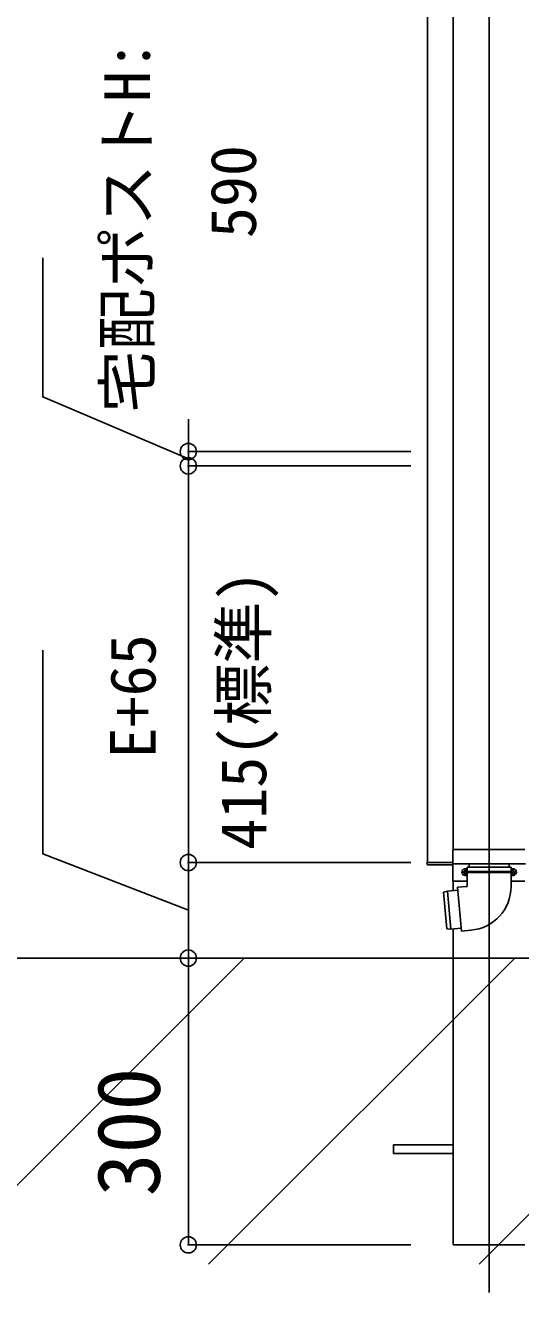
# Model space of a CAD drawing. Units: millimetres, scale not verified. Extents: x -6125 to 6125, y -9097 to 9042.
# Drawn here: x -5103 to -4585, y 3003 to 4329 of the extents above; entities that cross this region are included whole.
import ezdxf
from ezdxf.enums import TextEntityAlignment as Align

# ---------------------------------------------------------------- set-up
doc = ezdxf.new("R2010")
doc.units = ezdxf.units.MM
doc.header["$LTSCALE"] = 50
for name, color, linetype in [('0-4_YKK_12', 2, 'Continuous'), ('0-6_YKK_A1', 4, 'Continuous'), ('0-7_YKK_D', 6, 'Continuous')]:
    doc.layers.add(name, color=color, linetype=linetype)
doc.styles.add('ＭＳ ゴシック', font='')
doc.styles.get('ＭＳ ゴシック').set_extended_font_data('MS Gothic')

msp = doc.modelspace()

# ---------------------------------------------------------------- linework, layer by layer
at = {"layer": '0-4_YKK_12'}
msp.add_line((-4618.11, 3003.31), (-4618.11, 6557.91), dxfattribs=at)
at = {"layer": '0-6_YKK_A1'}
for p, q in [((-4655.61, 6232.01), (-4655.61, 3466.81)), ((-4682.61, 6230.13), (-4682.61, 3453.31)), ((-4656.11, 3451.81), (-4656.11, 3466.31)), ((-4580.61, 3466.81), (-4655.61, 3466.81)), ((-4683.11, 3453.31), (-4683.01, 3451.75)), ((-4682.11, 3453.31), (-4683.11, 3453.31)), ((-4656.11, 3453.31), (-4682.61, 3453.31)), ((-4656.11, 3453.31), (-4682.11, 3453.31)), ((-4682.01, 3450.81), (-4656.11, 3450.81)), ((-4580.11, 3451.81), (-4656.11, 3451.81)), ((-4656.11, 3434.31), (-4656.11, 3451.81)), ((-4641.11, 3448.33), (-4595.11, 3448.33)), ((-4641.11, 3448.33), (-4641.11, 3444)), ((-4639.11, 3451.81), (-4639.11, 3448.33)), ((-4597.11, 3451.81), (-4597.11, 3448.33)), ((-4595.11, 3448.33), (-4595.11, 3444)), ((-4644.37, 3443.73), (-4645.16, 3443.73)), ((-4641.85, 3442.89), (-4641.06, 3442.89)), ((-4641.11, 3442.66), (-4641.11, 3428.33)), ((-4641.01, 3443.83), (-4595.2, 3443.83)), ((-4641.01, 3442.83), (-4595.2, 3442.83)), ((-4594.37, 3443.73), (-4595.16, 3443.73)), ((-4595.11, 3442.66), (-4595.11, 3428.33)), ((-4591.85, 3442.89), (-4591.06, 3442.89)), ((-4661.76, 3423.41), (-4665.69, 3422.46)), ((-4662.33, 3384.01), (-4665.69, 3422.46)), ((-4650.81, 3424.47), (-4661.76, 3423.41)), ((-4661.76, 3423.41), (-4658.29, 3383.76)), ((-4655.61, 3433.81), (-4655.61, 3424)), ((-4655.61, 3433.81), (-4655.61, 3424)), ((-4641.11, 3433.81), (-4655.61, 3433.81)), ((-4641.11, 3428.33), (-4651.07, 3427.46)), ((-4580.61, 3433.81), (-4595.11, 3433.81)), ((-4658.29, 3383.76), (-4662.33, 3384.01)), ((-4647.32, 3384.62), (-4658.29, 3383.76)), ((-4655.61, 3383.97), (-4655.61, 3353.31)), ((-4637.1, 3382.5), (-4647.06, 3381.63)), ((-5655.61, 3353.31), (4211.89, 3353.29)), ((-4874.11, 3353.31), (-5194.23, 3033.19)), ((-4591.26, 3353.31), (-4911.38, 3033.19)), ((-4655.61, 3353.31), (-4580.61, 3353.31)), ((-4655.61, 3353.31), (-4655.61, 3053.31)), ((-4308.42, 3353.31), (-4628.54, 3033.19)), ((-4718.11, 3148.81), (-4718.11, 3157.81)), ((-4718.11, 3157.81), (-4655.61, 3157.81)), ((-4718.11, 3148.81), (-4655.61, 3148.81)), ((-4655.61, 3053.31), (-4580.61, 3053.31))]:
    msp.add_line(p, q, dxfattribs=at)
for points in [[(-4645.16, 3443.73), (-4645.16, 3442.89), (-4644.37, 3442.89)], [(-4642.69, 3444.57), (-4642.69, 3445.36), (-4643.53, 3445.36), (-4643.53, 3444.57)], [(-4643.53, 3442.05), (-4643.53, 3441.26), (-4642.69, 3441.26), (-4642.69, 3442.05)], [(-4641.06, 3442.89), (-4641.06, 3443.73), (-4641.85, 3443.73)], [(-4595.16, 3443.73), (-4595.16, 3442.89), (-4594.37, 3442.89)], [(-4592.69, 3444.57), (-4592.69, 3445.36), (-4593.53, 3445.36), (-4593.53, 3444.57)], [(-4593.53, 3442.05), (-4593.53, 3441.26), (-4592.69, 3441.26), (-4592.69, 3442.05)], [(-4591.06, 3442.89), (-4591.06, 3443.73), (-4591.85, 3443.73)], [(-4647.06, 3381.63), (-4649.07, 3404.54), (-4651.07, 3427.46)]]:
    msp.add_lwpolyline(points, dxfattribs=at)
msp.add_circle((-4591.34, 3441.54), 0.3, dxfattribs=at)
for centre, radius, start, end in [((-4655.61, 3466.31), 0.5, 90, 180), ((-4682.01, 3451.81), 1, 183.5, 270), ((-4655.61, 3434.31), 0.5, 180, 270), ((-4643.11, 3443.31), 3.5, 55.1501, 304.8499), ((-4644.37, 3444.57), 0.84, 270, 0), ((-4644.37, 3442.05), 0.84, 0, 90), ((-4641.85, 3444.57), 0.84, 180, 270), ((-4641.85, 3442.05), 0.84, 90, 180), ((-4640.91, 3444), 0.2, 180, 253.39845), ((-4640.91, 3442.66), 0.2, 106.60155, 180), ((-4641.11, 3443.33), 0.5, 286.60155, 73.39845), ((-4595.11, 3443.33), 0.5, 106.60155, 253.39845), ((-4595.31, 3444), 0.2, 286.60155, 0), ((-4595.31, 3442.66), 0.2, 0, 73.39845), ((-4593.11, 3443.31), 3.5, 235.1501, 124.8499), ((-4594.37, 3444.57), 0.84, 270, 0), ((-4594.37, 3442.05), 0.84, 0, 90), ((-4591.85, 3444.57), 0.84, 180, 270), ((-4591.85, 3442.05), 0.84, 90, 180), ((-4641.11, 3428.33), 46, 275, 0)]:
    msp.add_arc(centre, radius, start, end, dxfattribs=at)
at = {"layer": '0-7_YKK_D'}
for p, q in [((-4932.61, 3883.31), (-4932.61, 3917.31)), ((-4932.61, 3883.31), (-4932.61, 3912.16)), ((-4699.87, 3883.31), (-4933.61, 3883.31)), ((-4699.87, 3883.31), (-4933.61, 3883.31)), ((-4932.61, 3868.31), (-4932.61, 3883.31)), ((-4932.61, 3868.31), (-4932.61, 3883.31)), ((-4699.87, 3868.31), (-4933.61, 3868.31)), ((-4699.87, 3868.31), (-4933.61, 3868.31)), ((-4932.61, 3868.31), (-4932.61, 3453.31)), ((-4932.61, 3868.31), (-4932.61, 3834.31)), ((-4699.87, 3453.31), (-4933.61, 3453.31)), ((-4699.87, 3453.31), (-4933.61, 3453.31)), ((-4932.61, 3453.31), (-4932.61, 3353.31)), ((-4699.87, 3353.31), (-4933.61, 3353.31)), ((-4699.87, 3353.31), (-4933.61, 3353.31)), ((-4932.61, 3053.31), (-4932.61, 3353.31)), ((-4699.87, 3053.31), (-4933.61, 3053.31))]:
    msp.add_line(p, q, dxfattribs=at)
for points in [[(-4932.61, 3875.81), (-5084.98, 3940.51), (-5084.98, 4085.97)], [(-4932.61, 3403.31), (-5084.98, 3462.51), (-5084.98, 3675.47)]]:
    msp.add_lwpolyline(points, dxfattribs=at)
for centre in [(-4932.61, 3883.31), (-4932.61, 3883.31), (-4932.61, 3868.31), (-4932.61, 3868.31), (-4932.61, 3453.31), (-4932.61, 3453.31), (-4932.61, 3353.31), (-4932.61, 3053.31)]:
    msp.add_circle(centre, 8.5, dxfattribs=at)

# ---------------------------------------------------------------- texts
at = {"layer": '0-7_YKK_D', "style": 'ＭＳ ゴシック'}
for s, height, p in [('宅配ポストH:', 47.65, (-4958.52, 3924.03)), ('590', 47.65, (-4847.61, 4106.66)), ('415(標準)', 47.65, (-4836.9, 3466.73)), ('E+65', 47.65, (-4952.61, 3562.39)), ('300', 65.98, (-4942.61, 3104.1))]:
    msp.add_text(s, height=height, rotation=90, dxfattribs=at).set_placement(p, align=Align.BOTTOM_LEFT)

doc.saveas('drawing.dxf')
